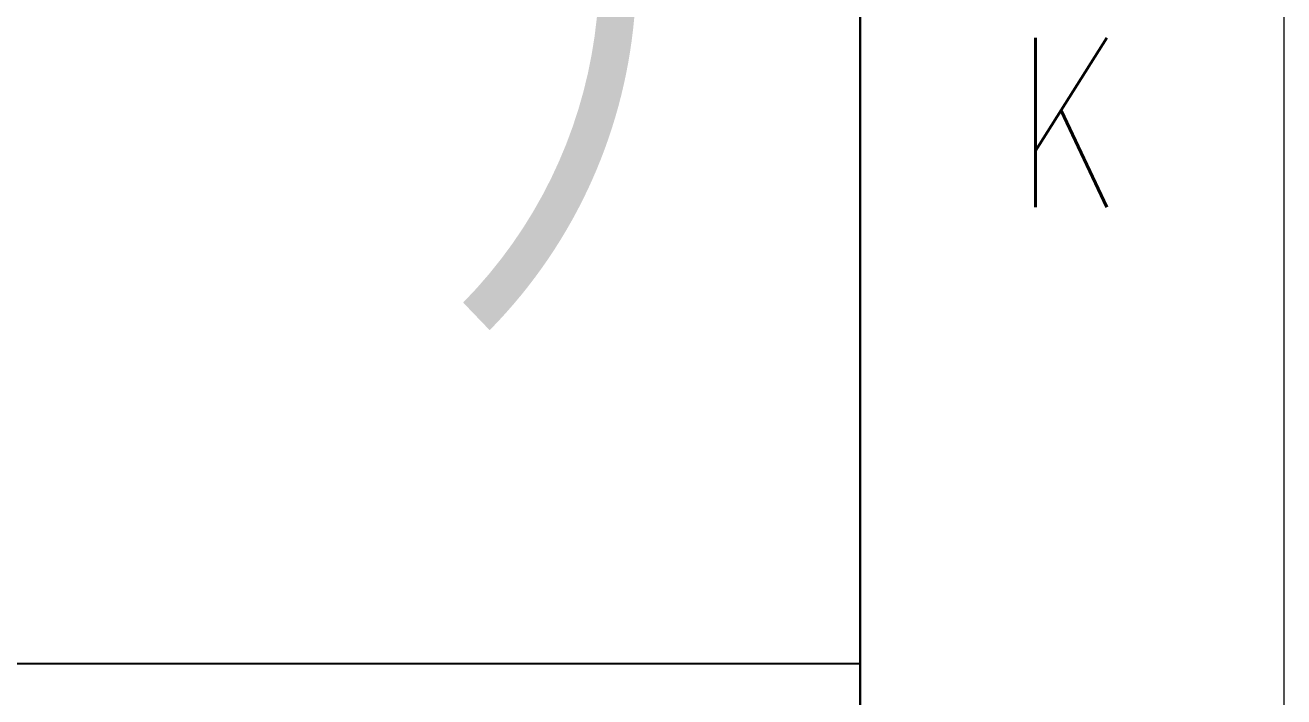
# Model space of a CAD drawing. Header units: millimetres. Extents: x 9457918 to 13593166, y 4220846 to 4815071.
# Drawn here: x 10277303 to 10298322, y 4285368 to 4296594 of the extents above; entities that cross this region are included whole.
import ezdxf

# ---------------------------------------------------------------- set-up
doc = ezdxf.new("R2010")
doc.units = ezdxf.units.MM
doc.layers.add('TEG BORDER', color=7, linetype='Continuous')
doc.styles.add('TEG BORDER', font='txt_qlt.shx', dxfattribs={"width": 0.7, "bigfont": 'hztxt.shx'})

# ---------------------------------------------------------------- blocks, each defined once
blk = doc.blocks.new('SINOPEC LOGO')
at = {"layer": 'TEG BORDER'}
h = blk.add_hatch(color=1, dxfattribs=at)
h.dxf.hatch_style = 1
h.paths.add_polyline_path([(-4.999981471664341, -2.390440491002757), (-5.225877736340635, -2.916297026871518, 0.09942252083242185), (-3.617456346369636, -4.666856143174996), (-3.590798113930077, -4.106496755700704, -0.1002378061197198)])
edge = h.paths.add_edge_path()
edge.add_spline(control_points=[(-3.043420478717508, 4.961543482623533), (-3.038178284939477, 4.964891803350881), (-3.03292497782968, 4.968222453242177), (-3.027659593491308, 4.971533899644264)], knot_values=[0.5184465299856891, 0.5184465299856891, 0.5184465299856891, 0.5184465299856891, 0.528849444598355, 0.528849444598355, 0.528849444598355, 0.528849444598355], degree=3, periodic=0)
edge.add_spline(control_points=[(-2.813882442699196, 5.095971345855382), (-2.885141492963157, 5.054492199152911), (-2.957904077270541, 5.015403756512448), (-3.027659593491308, 4.971533899644264)], knot_values=[0.528849444598355, 0.528849444598355, 0.528849444598355, 0.528849444598355, 0.6666666663562258, 0.6666666663562258, 0.6666666663562258, 0.6666666663562258], degree=3, periodic=0)
edge.add_arc((-0.05843057294032405, 0.2308184739580668), 5.593739701314979, 114.35674129967569, 122.02967270281329, ccw=False)
edge.add_spline(control_points=[(-2.384470057525277, 5.317620888077755), (-2.339541203800309, 5.339356974689281), (-2.294427263708258, 5.360659330718214), (-2.248572978909579, 5.380226764416754)], knot_values=[0.1817217700563938, 0.1817217700563938, 0.1817217700563938, 0.1817217700563938, 0.2205863973221678, 0.2205863973221678, 0.2205863973221678, 0.2205863973221678], degree=3, periodic=0)
edge.add_spline(control_points=[(-2.248572978909579, 5.380226764416754), (-2.221129802636142, 5.391937612715537), (-2.193370135780242, 5.402906798527084), (-2.165463526802341, 5.413531640980857)], knot_values=[0.2205863973221678, 0.2205863973221678, 0.2205863973221678, 0.2205863973221678, 0.2438463579640872, 0.2438463579640872, 0.2438463579640872, 0.2438463579640872], degree=3, periodic=0)
edge.add_spline(control_points=[(-2.165463526802341, 5.413531640980857), (-2.150393957673941, 5.419269056012581), (-2.135281540221513, 5.424906060517444), (-2.120152972225014, 5.430505217958341)], knot_values=[0.2438463579640872, 0.2438463579640872, 0.2438463579640872, 0.2438463579640872, 0.2564067369442684, 0.2564067369442684, 0.2564067369442684, 0.2564067369442684], degree=3, periodic=0)
edge.add_arc((-0.05843057294032405, 0.2308184739580597), 5.593739701314978, 104.13884310646361, 111.7307386587618, ccw=False)
edge.add_spline(control_points=[(-1.424827191258373, 5.655104982570656), (-1.37672185991778, 5.668688484097721), (-1.328516048654592, 5.681815930999569), (-1.279783556624807, 5.692552906571954)], knot_values=[0.608101078706737, 0.608101078706737, 0.608101078706737, 0.608101078706737, 0.6510613926924119, 0.6510613926924119, 0.6510613926924119, 0.6510613926924119], degree=3, periodic=0)
edge.add_spline(control_points=[(-1.279783556624807, 5.692552906571954), (-1.244968778109524, 5.70022346513268), (-1.209815431350535, 5.706357350366737), (-1.174570044252505, 5.7120734877888)], knot_values=[0.6510613926924119, 0.6510613926924119, 0.6510613926924119, 0.6510613926924119, 0.6817524940225708, 0.6817524940225708, 0.6817524940225708, 0.6817524940225708], degree=3, periodic=0)
edge.add_arc((-0.05843057294032405, 0.2308184739580668), 5.593739701314978, -44.527036349248874, 101.50969127953931, ccw=False)
edge.add_line((3.929456261784253, -3.691767718784838), (4.24266411405506, -4.018140444245155))
edge.add_arc((-0.06336092234755597, 0.2128541825909736), 6.036817634022282, 315.5035498675119, 558.6201577311238)
edge.add_line((-5.784188192013517, -1.714657814022232), (-5.45875540267798, -1.227404958642872))
edge.add_arc((-0.05843057294032405, 0.2308184739580668), 5.593739701314977, 122.25108016081711, 195.1109173062742, ccw=False)
blk = doc.blocks.new('TEG BORDER A2')
blk.add_line((589, 5), (589, 116))
at = {"color": 5, "lineweight": 15}
blk.add_lwpolyline([(0, 420), (594, 420), (594, 0), (0, 0)], close=True, dxfattribs=at)
blk.add_lwpolyline([(5, 415), (589, 415), (589, 5), (5, 5)], close=True)
at = {"layer": 'TEG BORDER'}
blk.add_line((489, 46), (589, 46), dxfattribs=at)
blk.add_blockref('SINOPEC LOGO', (580.383539008159, 53.95365316648713))
at = {"insert": (592.0903690648565, 53.38892266353605), "char_height": 2, "width": 2, "attachment_point": 3, "style": 'TEG BORDER'}
blk.add_mtext('K', dxfattribs=at)

msp = doc.modelspace()

# ---------------------------------------------------------------- block references
at = {"xscale": 1414.822142748791, "yscale": 1414.822142748791, "zscale": 1414.822142748791}
msp.add_blockref('TEG BORDER A2', (9457917.675211372, 4220845.845355464), dxfattribs=at)

doc.saveas('drawing.dxf')
